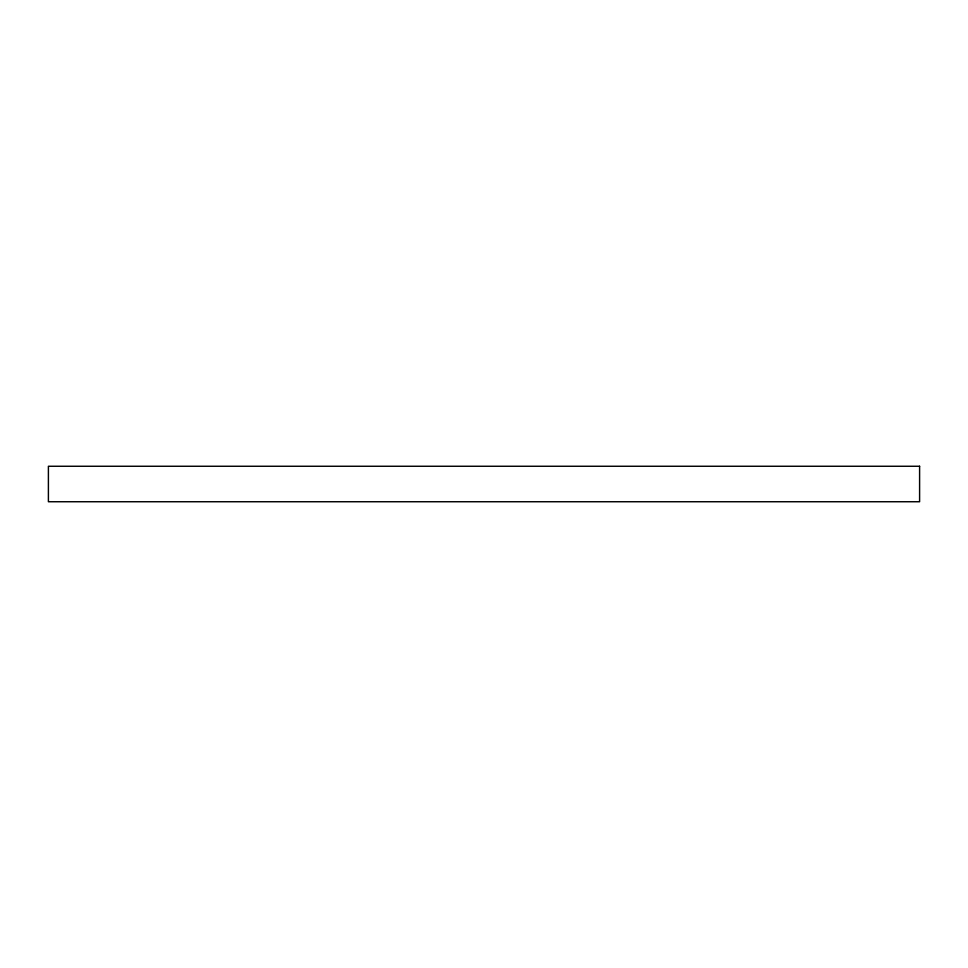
<?xml version="1.0" encoding="UTF-8"?>
<svg xmlns="http://www.w3.org/2000/svg" width="968" height="968" viewBox="0 0 968 968"><rect width="100%" height="100%" fill="white"/><g stroke="black" fill="none" stroke-linecap="round" stroke-linejoin="round"><path stroke-width="1.45" d="M919.6 466.261L48.4 466.261L48.4 501.739L919.6 501.739L919.6 466.261"/></g></svg>
